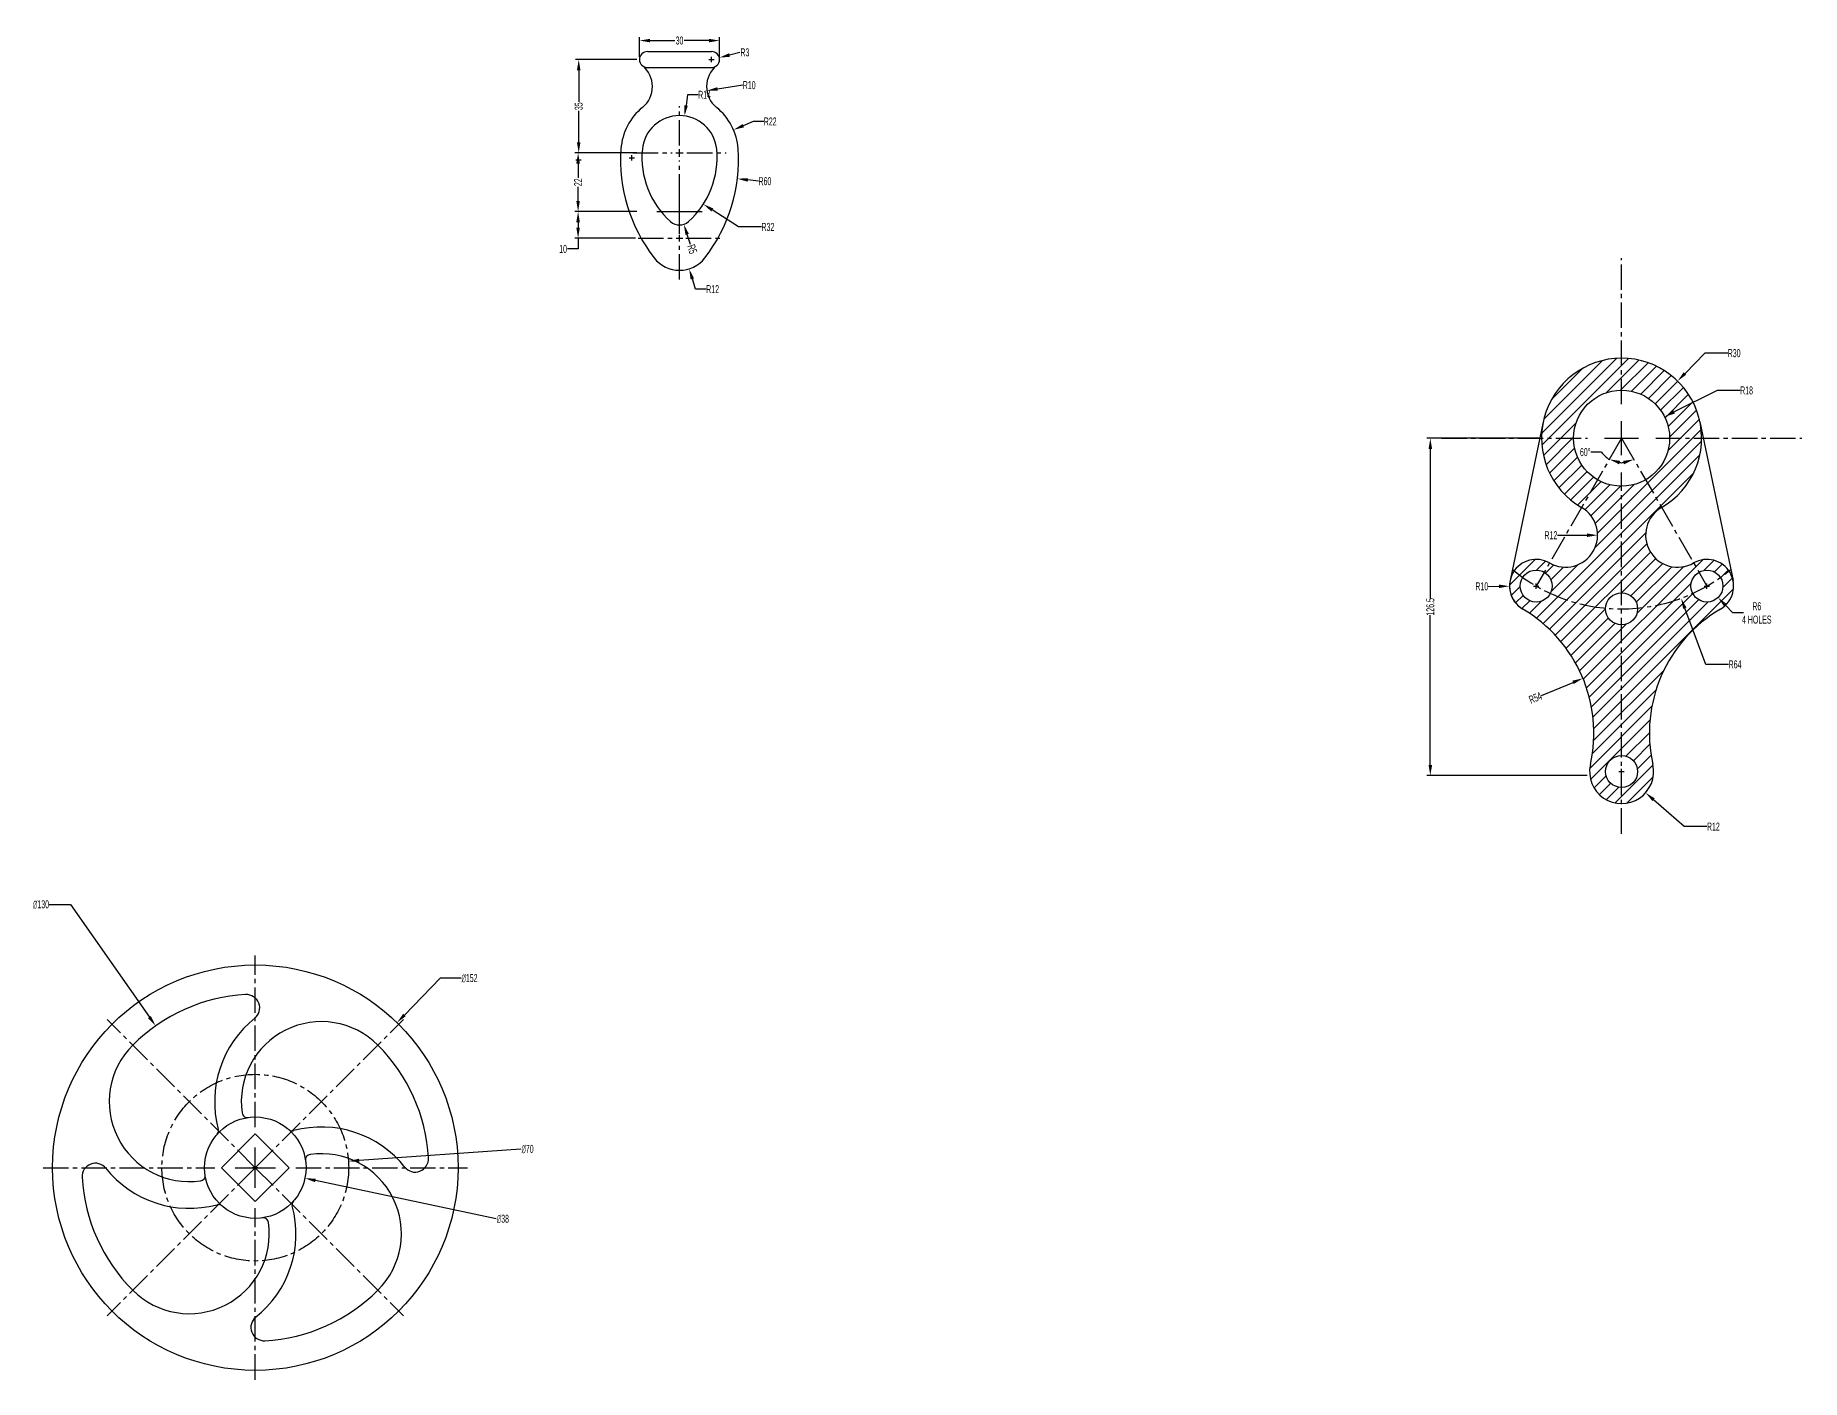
# Model space of a CAD drawing. Header units: millimetres. Extents: x 1568 to 31342, y 459 to 4403.
# Drawn here: x 4537 to 5199, y 1065 to 1569 of the extents above; entities that cross this region are included whole.
import ezdxf

# ---------------------------------------------------------------- set-up
doc = ezdxf.new("R2010")
doc.units = ezdxf.units.MM
doc.header["$LTSCALE"] = 0.5
doc.linetypes.add('CENTER2', pattern=[28.575, 19.05, -3.175, 3.175, -3.175])
doc.layers.add('centre line', color=3, linetype='CENTER2')
doc.layers.add('drawing', color=7, linetype='Continuous')
doc.styles.get("Standard").update_dxf_attribs({"font": 'arial.ttf', "width": 0.5})
doc.dimstyles.new('DARSHU2', dxfattribs={"dimtxt": 3, "dimasz": 4, "dimexe": 1.25, "dimexo": 1, "dimtad": 0, "dimtoh": 1, "dimdec": 1, "dimdsep": 46, "dimtxsty": 'Standard', "dimcen": 1, "dimclrd": 6, "dimclre": 6, "dimclrt": 6, "dimadec": 0, "dimazin": 0, "dimtfac": 1, "dimtdec": 1, "dimtofl": 0, "dimtmove": 0, "dimatfit": 3, "dimfxl": 1, "dimtfillclr": 256, "dimlwd": 25, "dimlwe": 25, "dimarcsym": 0})

# ---------------------------------------------------------------- blocks, each defined once
blk = doc.blocks.new('*U190')
at = {"layer": 'centre line', "color": 0, "linetype": 'CENTER2', "transparency": 16777216}
for p, q in [((0, 15.2), (0, 79.5)), ((-79.5, 0), (-15.2, 0)), ((15.2, 0), (79.5, 0)), ((0, -79.5), (0, -15.2))]:
    blk.add_line(p, q, dxfattribs=at)
at = {"layer": 'centre line', "color": 0, "linetype": 'Continuous', "transparency": 16777216}
for p, q in [((0, -7.6), (0, 7.6)), ((-7.6, 0), (7.6, 0))]:
    blk.add_line(p, q, dxfattribs=at)
blk = doc.blocks.new('*U191')
at = {"layer": 'centre line', "color": 0, "linetype": 'CENTER2', "transparency": 16777216}
for p, q in [((0, 12.8), (0, 67.5)), ((-67.5, 0), (-12.8, 0)), ((12.8, 0), (67.5, 0)), ((0, -148.31), (0, -12.8))]:
    blk.add_line(p, q, dxfattribs=at)
at = {"layer": 'centre line', "color": 0, "linetype": 'Continuous', "transparency": 16777216}
for p, q in [((-6.4, 0), (6.4, 0)), ((0, -6.4), (0, 6.4))]:
    blk.add_line(p, q, dxfattribs=at)
blk = doc.blocks.new('*D192')
at = {"layer": 'centre line', "color": 6, "linetype": 'Continuous', "lineweight": 25, "transparency": 16777216}
blk.add_line((5123.93, 1412.51), (5119.93, 1412.51), dxfattribs=at)
for start, end in [(214.80501, 240), (265.19499, 274.80501)]:
    blk.add_arc((5131.46, 1417.74), 9.17, start, end, dxfattribs=at)
at = {"layer": 'centre line', "color": 6, "transparency": 16777216}
for points in [[(5130.5, 1407.97), (5130.9, 1409.24), (5126.88, 1409.8)], [(5132.03, 1409.24), (5132.43, 1407.97), (5136.05, 1409.8)]]:
    blk.add_solid(points, dxfattribs=at)
at = {"layer": 'Defpoints', "color": 0, "transparency": 16777216}
for p in [(5131.46, 1417.74), (5131.46, 1417.74), (5133.06, 1408.71), (5099.46, 1362.32), (5163.46, 1362.32)]:
    blk.add_point(p, dxfattribs=at)
at = {"layer": 'centre line', "color": 6, "transparency": 16777216, "insert": (5117.83, 1412.51), "char_height": 3, "attachment_point": 5}
blk.add_mtext('60°', dxfattribs=at)
blk = doc.blocks.new('*D193')
at = {"layer": 'centre line', "color": 6, "linetype": 'Continuous', "lineweight": 25, "transparency": 16777216}
for p, q in [((5162.64, 1449.61), (5155.24, 1442.04)), ((5171.23, 1449.61), (5162.64, 1449.61))]:
    blk.add_line(p, q, dxfattribs=at)
at = {"layer": 'centre line', "color": 6, "lineweight": 25, "transparency": 16777216}
for p, q in [((5130.46, 1417.74), (5132.46, 1417.74)), ((5131.46, 1416.74), (5131.46, 1418.74))]:
    blk.add_line(p, q, dxfattribs=at)
at = {"layer": 'centre line', "color": 6, "transparency": 16777216}
blk.add_solid([(5154.77, 1442.51), (5155.72, 1441.58), (5152.45, 1439.18)], dxfattribs=at)
at = {"layer": 'Defpoints', "color": 0, "transparency": 16777216}
for p in [(5152.45, 1439.18), (5131.46, 1417.74)]:
    blk.add_point(p, dxfattribs=at)
at = {"layer": 'centre line', "color": 6, "transparency": 16777216, "insert": (5173.65, 1449.61), "char_height": 3, "attachment_point": 5}
blk.add_mtext('R30', dxfattribs=at)
blk = doc.blocks.new('*D194')
at = {"layer": 'centre line', "color": 6, "linetype": 'Continuous', "lineweight": 25, "transparency": 16777216}
for p, q in [((5167.3, 1435.65), (5151.14, 1427.58)), ((5175.89, 1435.65), (5167.3, 1435.65))]:
    blk.add_line(p, q, dxfattribs=at)
at = {"layer": 'centre line', "color": 6, "lineweight": 25, "transparency": 16777216}
for p, q in [((5130.46, 1417.74), (5132.46, 1417.74)), ((5131.46, 1416.74), (5131.46, 1418.74))]:
    blk.add_line(p, q, dxfattribs=at)
at = {"layer": 'centre line', "color": 6, "transparency": 16777216}
blk.add_solid([(5150.84, 1428.17), (5151.44, 1426.98), (5147.57, 1425.79)], dxfattribs=at)
at = {"layer": 'Defpoints', "color": 0, "transparency": 16777216}
for p in [(5147.57, 1425.79), (5131.46, 1417.74)]:
    blk.add_point(p, dxfattribs=at)
at = {"layer": 'centre line', "color": 6, "transparency": 16777216, "insert": (5178.31, 1435.65), "char_height": 3, "attachment_point": 5}
blk.add_mtext('R18', dxfattribs=at)
blk = doc.blocks.new('*D195')
at = {"layer": 'centre line', "color": 6, "lineweight": 25, "transparency": 16777216}
for p, q in [((5162.46, 1362.32), (5164.46, 1362.32)), ((5163.46, 1361.32), (5163.46, 1363.32))]:
    blk.add_line(p, q, dxfattribs=at)
at = {"layer": 'centre line', "color": 6, "linetype": 'Continuous', "lineweight": 25, "transparency": 16777216}
for p, q in [((5173.15, 1352.21), (5170.38, 1355.1)), ((5177.15, 1352.21), (5173.15, 1352.21))]:
    blk.add_line(p, q, dxfattribs=at)
at = {"layer": 'centre line', "color": 6, "transparency": 16777216}
blk.add_solid([(5170.87, 1355.56), (5169.9, 1354.64), (5167.62, 1357.98)], dxfattribs=at)
at = {"layer": 'Defpoints', "color": 0, "transparency": 16777216}
for p in [(5163.46, 1362.32), (5167.62, 1357.98)]:
    blk.add_point(p, dxfattribs=at)
at = {"layer": 'centre line', "color": 6, "transparency": 16777216, "insert": (5182.14, 1352.21), "char_height": 3, "attachment_point": 5}
blk.add_mtext('R6^J4 HOLES', dxfattribs=at)
blk = doc.blocks.new('*D196')
at = {"layer": 'centre line', "color": 6, "lineweight": 25, "transparency": 16777216}
for p, q in [((5130.46, 1417.74), (5132.46, 1417.74)), ((5131.46, 1416.74), (5131.46, 1418.74))]:
    blk.add_line(p, q, dxfattribs=at)
at = {"layer": 'centre line', "color": 6, "linetype": 'Continuous', "lineweight": 25, "transparency": 16777216}
for p, q in [((5162.99, 1332.92), (5155.16, 1354)), ((5171.58, 1332.92), (5162.99, 1332.92))]:
    blk.add_line(p, q, dxfattribs=at)
at = {"layer": 'centre line', "color": 6, "transparency": 16777216}
blk.add_solid([(5155.78, 1354.23), (5154.53, 1353.77), (5153.76, 1357.75)], dxfattribs=at)
at = {"layer": 'Defpoints', "color": 0, "transparency": 16777216}
for p in [(5131.46, 1417.74), (5153.76, 1357.75)]:
    blk.add_point(p, dxfattribs=at)
at = {"layer": 'centre line', "color": 6, "transparency": 16777216, "insert": (5173.99, 1332.92), "char_height": 3, "attachment_point": 5}
blk.add_mtext('R64', dxfattribs=at)
blk = doc.blocks.new('*D197')
at = {"layer": 'centre line', "color": 6, "linetype": 'Continuous', "lineweight": 25, "transparency": 16777216}
blk.add_line((5101.39, 1321.29), (5113.28, 1326.19), dxfattribs=at)
at = {"layer": 'centre line', "color": 6, "transparency": 16777216}
blk.add_solid([(5113.02, 1326.81), (5113.53, 1325.58), (5116.97, 1327.72)], dxfattribs=at)
at = {"layer": 'Defpoints', "color": 0, "transparency": 16777216}
for p in [(5116.97, 1327.72), (5067.05, 1307.13)]:
    blk.add_point(p, dxfattribs=at)
at = {"layer": 'centre line', "color": 6, "transparency": 16777216, "insert": (5099.16, 1320.37), "char_height": 3, "attachment_point": 5, "rotation": 22.41037}
blk.add_mtext('R54', dxfattribs=at)
blk = doc.blocks.new('*D198')
at = {"layer": 'centre line', "color": 6, "lineweight": 25, "transparency": 16777216}
for p, q in [((5130.46, 1292.74), (5132.46, 1292.74)), ((5131.46, 1291.74), (5131.46, 1293.74))]:
    blk.add_line(p, q, dxfattribs=at)
at = {"layer": 'centre line', "color": 6, "linetype": 'Continuous', "lineweight": 25, "transparency": 16777216}
for p, q in [((5154.88, 1272.12), (5143.47, 1282.17)), ((5163.46, 1272.12), (5154.88, 1272.12))]:
    blk.add_line(p, q, dxfattribs=at)
at = {"layer": 'centre line', "color": 6, "transparency": 16777216}
blk.add_solid([(5143.91, 1282.67), (5143.03, 1281.67), (5140.47, 1284.81)], dxfattribs=at)
at = {"layer": 'Defpoints', "color": 0, "transparency": 16777216}
for p in [(5131.46, 1292.74), (5140.47, 1284.81)]:
    blk.add_point(p, dxfattribs=at)
at = {"layer": 'centre line', "color": 6, "transparency": 16777216, "insert": (5165.87, 1272.12), "char_height": 3, "attachment_point": 5}
blk.add_mtext('R12', dxfattribs=at)
blk = doc.blocks.new('*D199')
at = {"layer": 'centre line', "color": 6, "linetype": 'Continuous', "lineweight": 25, "transparency": 16777216}
blk.add_line((5107.38, 1381.37), (5118.46, 1381.37), dxfattribs=at)
at = {"layer": 'centre line', "color": 6, "transparency": 16777216}
blk.add_solid([(5118.46, 1382.04), (5118.46, 1380.7), (5122.46, 1381.37)], dxfattribs=at)
at = {"layer": 'Defpoints', "color": 0, "transparency": 16777216}
for p in [(5110.46, 1381.37), (5122.46, 1381.37)]:
    blk.add_point(p, dxfattribs=at)
at = {"layer": 'centre line', "color": 6, "transparency": 16777216, "insert": (5104.97, 1381.37), "char_height": 3, "attachment_point": 5}
blk.add_mtext('R12', dxfattribs=at)
blk = doc.blocks.new('*D200')
at = {"layer": 'centre line', "color": 6, "linetype": 'Continuous', "lineweight": 25, "transparency": 16777216}
blk.add_line((5081.46, 1362.19), (5085.46, 1362.21), dxfattribs=at)
at = {"layer": 'centre line', "color": 6, "lineweight": 25, "transparency": 16777216}
for p, q in [((5098.46, 1362.32), (5100.46, 1362.32)), ((5099.46, 1361.32), (5099.46, 1363.32))]:
    blk.add_line(p, q, dxfattribs=at)
at = {"layer": 'centre line', "color": 6, "transparency": 16777216}
blk.add_solid([(5085.46, 1362.88), (5085.47, 1361.55), (5089.46, 1362.24)], dxfattribs=at)
at = {"layer": 'Defpoints', "color": 0, "transparency": 16777216}
for p in [(5089.46, 1362.24), (5099.46, 1362.32)]:
    blk.add_point(p, dxfattribs=at)
at = {"layer": 'centre line', "color": 6, "transparency": 16777216, "insert": (5079.05, 1362.19), "char_height": 3, "attachment_point": 5}
blk.add_mtext('R10', dxfattribs=at)
blk = doc.blocks.new('*D201')
at = {"layer": 'centre line', "color": 6, "linetype": 'Continuous', "lineweight": 25, "transparency": 16777216}
for p, q in [((5100.46, 1417.74), (5058.52, 1417.74)), ((5059.77, 1413.74), (5059.77, 1357.59)), ((5059.77, 1295.25), (5059.77, 1351.41)), ((5118.56, 1291.25), (5058.52, 1291.25))]:
    blk.add_line(p, q, dxfattribs=at)
at = {"layer": 'centre line', "color": 6, "transparency": 16777216}
for points in [[(5059.11, 1413.74), (5060.44, 1413.74), (5059.77, 1417.74)], [(5059.11, 1295.25), (5060.44, 1295.25), (5059.77, 1291.25)]]:
    blk.add_solid(points, dxfattribs=at)
at = {"layer": 'Defpoints', "color": 0, "transparency": 16777216}
for p in [(5101.46, 1417.74), (5059.77, 1291.25), (5119.56, 1291.25)]:
    blk.add_point(p, dxfattribs=at)
at = {"layer": 'centre line', "color": 6, "transparency": 16777216, "insert": (5059.77, 1354.5), "char_height": 3, "attachment_point": 5, "rotation": 90}
blk.add_mtext('126.5', dxfattribs=at)
blk = doc.blocks.new('*U317')
at = {"layer": 'centre line', "color": 0, "linetype": 'CENTER2', "transparency": 16777216}
for p, q in [((0, 2.8), (0, 17.5)), ((-17.5, 0), (-2.8, 0)), ((2.8, 0), (17.5, 0)), ((0, -17.5), (0, -2.8))]:
    blk.add_line(p, q, dxfattribs=at)
at = {"layer": 'centre line', "color": 0, "linetype": 'Continuous', "transparency": 16777216}
for p, q in [((-1.4, 0), (1.4, 0)), ((0, -1.4), (0, 1.4))]:
    blk.add_line(p, q, dxfattribs=at)
blk = doc.blocks.new('*U318')
at = {"layer": 'centre line', "color": 0, "linetype": 'CENTER2', "transparency": 16777216}
for p, q in [((0, 1), (0, 8.5)), ((-8.5, 0), (-1, 0)), ((1, 0), (8.5, 0)), ((0, -8.5), (0, -1))]:
    blk.add_line(p, q, dxfattribs=at)
at = {"layer": 'centre line', "color": 0, "linetype": 'Continuous', "transparency": 16777216}
for p, q in [((-0.5, 0), (0.5, 0)), ((0, -0.5), (0, 0.5))]:
    blk.add_line(p, q, dxfattribs=at)
blk = doc.blocks.new('*U319')
at = {"layer": 'centre line', "color": 0, "linetype": 'CENTER2', "transparency": 16777216}
for p, q in [((0, 2.4), (0, 15.5)), ((-15.5, 0), (-2.4, 0)), ((2.4, 0), (15.5, 0)), ((0, -15.5), (0, -2.4))]:
    blk.add_line(p, q, dxfattribs=at)
at = {"layer": 'centre line', "color": 0, "linetype": 'Continuous', "transparency": 16777216}
for p, q in [((-1.2, 0), (1.2, 0)), ((0, -1.2), (0, 1.2))]:
    blk.add_line(p, q, dxfattribs=at)
blk = doc.blocks.new('*D320')
at = {"layer": 'centre line', "color": 6, "linetype": 'Continuous', "lineweight": 25, "transparency": 16777216}
for p, q in [((4763.34, 1560.71), (4763.34, 1568.1)), ((4767.34, 1566.85), (4776.64, 1566.85)), ((4789.34, 1566.85), (4780.04, 1566.85)), ((4793.34, 1560.71), (4793.34, 1568.1))]:
    blk.add_line(p, q, dxfattribs=at)
at = {"layer": 'centre line', "color": 6, "transparency": 16777216}
for points in [[(4767.34, 1567.51), (4767.34, 1566.18), (4763.34, 1566.85)], [(4789.34, 1567.51), (4789.34, 1566.18), (4793.34, 1566.85)]]:
    blk.add_solid(points, dxfattribs=at)
at = {"layer": 'Defpoints', "color": 0, "transparency": 16777216}
for p in [(4793.34, 1566.85), (4763.34, 1559.71), (4793.34, 1559.71)]:
    blk.add_point(p, dxfattribs=at)
at = {"layer": 'centre line', "color": 6, "transparency": 16777216, "insert": (4778.34, 1566.85), "char_height": 3, "attachment_point": 5}
blk.add_mtext('30', dxfattribs=at)
blk = doc.blocks.new('*D321')
at = {"layer": 'centre line', "color": 6, "linetype": 'Continuous', "lineweight": 25, "transparency": 16777216}
for p, q in [((4762.34, 1559.71), (4739.31, 1559.71)), ((4740.56, 1555.71), (4740.56, 1543.91)), ((4740.56, 1528.71), (4740.56, 1540.51)), ((4762.34, 1524.71), (4739.31, 1524.71))]:
    blk.add_line(p, q, dxfattribs=at)
at = {"layer": 'centre line', "color": 6, "transparency": 16777216}
for points in [[(4739.89, 1555.71), (4741.22, 1555.71), (4740.56, 1559.71)], [(4739.89, 1528.71), (4741.22, 1528.71), (4740.56, 1524.71)]]:
    blk.add_solid(points, dxfattribs=at)
at = {"layer": 'Defpoints', "color": 0, "transparency": 16777216}
for p in [(4763.34, 1559.71), (4740.56, 1524.71), (4763.34, 1524.71)]:
    blk.add_point(p, dxfattribs=at)
at = {"layer": 'centre line', "color": 6, "transparency": 16777216, "insert": (4740.56, 1542.21), "char_height": 3, "attachment_point": 5, "rotation": 90}
blk.add_mtext('35', dxfattribs=at)
blk = doc.blocks.new('*D322')
at = {"layer": 'centre line', "color": 6, "linetype": 'Continuous', "lineweight": 25, "transparency": 16777216}
for p, q in [((4762.34, 1524.71), (4739.08, 1524.71)), ((4740.33, 1520.71), (4740.33, 1515.41)), ((4740.33, 1506.71), (4740.33, 1512.01)), ((4762.34, 1502.71), (4739.08, 1502.71))]:
    blk.add_line(p, q, dxfattribs=at)
at = {"layer": 'centre line', "color": 6, "transparency": 16777216}
for points in [[(4739.66, 1520.71), (4740.99, 1520.71), (4740.33, 1524.71)], [(4739.66, 1506.71), (4740.99, 1506.71), (4740.33, 1502.71)]]:
    blk.add_solid(points, dxfattribs=at)
at = {"layer": 'Defpoints', "color": 0, "transparency": 16777216}
for p in [(4763.34, 1524.71), (4740.33, 1502.71), (4763.34, 1502.71)]:
    blk.add_point(p, dxfattribs=at)
at = {"layer": 'centre line', "color": 6, "transparency": 16777216, "insert": (4740.33, 1513.71), "char_height": 3, "attachment_point": 5, "rotation": 90}
blk.add_mtext('22', dxfattribs=at)
blk = doc.blocks.new('*D323')
at = {"layer": 'centre line', "color": 6, "linetype": 'Continuous', "lineweight": 25, "transparency": 16777216}
for p, q in [((4762.34, 1502.71), (4739.08, 1502.71)), ((4740.33, 1498.71), (4740.33, 1496.71)), ((4761.84, 1492.71), (4739.08, 1492.71)), ((4740.33, 1492.71), (4740.33, 1488.71)), ((4740.33, 1488.71), (4736.33, 1488.71))]:
    blk.add_line(p, q, dxfattribs=at)
at = {"layer": 'centre line', "color": 6, "transparency": 16777216}
for points in [[(4739.66, 1498.71), (4740.99, 1498.71), (4740.33, 1502.71)], [(4739.66, 1496.71), (4740.99, 1496.71), (4740.33, 1492.71)]]:
    blk.add_solid(points, dxfattribs=at)
at = {"layer": 'Defpoints', "color": 0, "transparency": 16777216}
for p in [(4763.34, 1502.71), (4740.33, 1492.71), (4762.84, 1492.71)]:
    blk.add_point(p, dxfattribs=at)
at = {"layer": 'centre line', "color": 6, "transparency": 16777216, "insert": (4734.7, 1488.71), "char_height": 3, "attachment_point": 5}
blk.add_mtext('10', dxfattribs=at)
blk = doc.blocks.new('*D324')
at = {"layer": 'centre line', "color": 6, "lineweight": 25, "transparency": 16777216}
for p, q in [((4789.34, 1559.71), (4791.34, 1559.71)), ((4790.34, 1558.71), (4790.34, 1560.71))]:
    blk.add_line(p, q, dxfattribs=at)
at = {"layer": 'centre line', "color": 6, "linetype": 'Continuous', "lineweight": 25, "transparency": 16777216}
blk.add_line((4801, 1562.41), (4797.13, 1561.43), dxfattribs=at)
at = {"layer": 'centre line', "color": 6, "transparency": 16777216}
blk.add_solid([(4796.96, 1562.08), (4797.29, 1560.78), (4793.25, 1560.45)], dxfattribs=at)
at = {"layer": 'Defpoints', "color": 0, "transparency": 16777216}
for p in [(4790.34, 1559.71), (4793.25, 1560.45)]:
    blk.add_point(p, dxfattribs=at)
at = {"layer": 'centre line', "color": 6, "transparency": 16777216, "insert": (4802.84, 1562.41), "char_height": 3, "attachment_point": 5}
blk.add_mtext('R3', dxfattribs=at)
blk = doc.blocks.new('*D325')
at = {"layer": 'centre line', "color": 6, "linetype": 'Continuous', "lineweight": 25, "transparency": 16777216}
blk.add_line((4802.05, 1550.11), (4792.55, 1548.68), dxfattribs=at)
at = {"layer": 'centre line', "color": 6, "transparency": 16777216}
blk.add_solid([(4792.45, 1549.34), (4792.65, 1548.02), (4788.59, 1548.09)], dxfattribs=at)
at = {"layer": 'Defpoints', "color": 0, "transparency": 16777216}
for p in [(4798.48, 1549.58), (4788.59, 1548.09)]:
    blk.add_point(p, dxfattribs=at)
at = {"layer": 'centre line', "color": 6, "transparency": 16777216, "insert": (4804.46, 1550.11), "char_height": 3, "attachment_point": 5}
blk.add_mtext('R10', dxfattribs=at)
blk = doc.blocks.new('*D326')
at = {"layer": 'centre line', "color": 6, "linetype": 'Continuous', "lineweight": 25, "transparency": 16777216}
for p, q in [((4805.92, 1536.5), (4802.25, 1534.93)), ((4809.92, 1536.5), (4805.92, 1536.5))]:
    blk.add_line(p, q, dxfattribs=at)
at = {"layer": 'centre line', "color": 6, "lineweight": 25, "transparency": 16777216}
for p, q in [((4777.34, 1524.71), (4779.34, 1524.71)), ((4778.34, 1523.71), (4778.34, 1525.71))]:
    blk.add_line(p, q, dxfattribs=at)
at = {"layer": 'centre line', "color": 6, "transparency": 16777216}
blk.add_solid([(4801.98, 1535.54), (4802.51, 1534.32), (4798.57, 1533.36)], dxfattribs=at)
at = {"layer": 'Defpoints', "color": 0, "transparency": 16777216}
for p in [(4798.57, 1533.36), (4778.34, 1524.71)]:
    blk.add_point(p, dxfattribs=at)
at = {"layer": 'centre line', "color": 6, "transparency": 16777216, "insert": (4812.33, 1536.5), "char_height": 3, "attachment_point": 5}
blk.add_mtext('R22', dxfattribs=at)
blk = doc.blocks.new('*D327')
at = {"layer": 'centre line', "color": 6, "lineweight": 25, "transparency": 16777216}
for p, q in [((4740.43, 1521.15), (4740.43, 1523.15)), ((4739.43, 1522.15), (4741.43, 1522.15))]:
    blk.add_line(p, q, dxfattribs=at)
at = {"layer": 'centre line', "color": 6, "linetype": 'Continuous', "lineweight": 25, "transparency": 16777216}
blk.add_line((4807.95, 1514.1), (4803.98, 1514.57), dxfattribs=at)
at = {"layer": 'centre line', "color": 6, "transparency": 16777216}
blk.add_solid([(4804.06, 1515.24), (4803.9, 1513.91), (4800, 1515.05)], dxfattribs=at)
at = {"layer": 'Defpoints', "color": 0, "transparency": 16777216}
for p in [(4740.43, 1522.15), (4800, 1515.05)]:
    blk.add_point(p, dxfattribs=at)
at = {"layer": 'centre line', "color": 6, "transparency": 16777216, "insert": (4810.36, 1514.1), "char_height": 3, "attachment_point": 5}
blk.add_mtext('R60', dxfattribs=at)
blk = doc.blocks.new('*D328')
at = {"layer": 'centre line', "color": 6, "lineweight": 25, "transparency": 16777216}
for p, q in [((4777.34, 1492.71), (4779.34, 1492.71)), ((4778.34, 1491.71), (4778.34, 1493.71))]:
    blk.add_line(p, q, dxfattribs=at)
at = {"layer": 'centre line', "color": 6, "linetype": 'Continuous', "lineweight": 25, "transparency": 16777216}
for p, q in [((4784.35, 1473.63), (4783.15, 1477.45)), ((4788.35, 1473.63), (4784.35, 1473.63))]:
    blk.add_line(p, q, dxfattribs=at)
at = {"layer": 'centre line', "color": 6, "transparency": 16777216}
blk.add_solid([(4783.78, 1477.65), (4782.51, 1477.25), (4781.95, 1481.26)], dxfattribs=at)
at = {"layer": 'Defpoints', "color": 0, "transparency": 16777216}
for p in [(4778.34, 1492.71), (4781.95, 1481.26)]:
    blk.add_point(p, dxfattribs=at)
at = {"layer": 'centre line', "color": 6, "transparency": 16777216, "insert": (4790.76, 1473.63), "char_height": 3, "attachment_point": 5}
blk.add_mtext('R12', dxfattribs=at)
blk = doc.blocks.new('*D329')
at = {"layer": 'centre line', "color": 6, "lineweight": 25, "transparency": 16777216}
for p, q in [((4778.34, 1501.71), (4778.34, 1503.71)), ((4777.34, 1502.71), (4779.34, 1502.71))]:
    blk.add_line(p, q, dxfattribs=at)
at = {"layer": 'centre line', "color": 6, "linetype": 'Continuous', "lineweight": 25, "transparency": 16777216}
blk.add_line((4782.49, 1490.39), (4781.21, 1494.18), dxfattribs=at)
at = {"layer": 'centre line', "color": 6, "transparency": 16777216}
blk.add_solid([(4781.85, 1494.39), (4780.58, 1493.97), (4779.94, 1497.97)], dxfattribs=at)
at = {"layer": 'Defpoints', "color": 0, "transparency": 16777216}
for p in [(4778.34, 1502.71), (4779.94, 1497.97)]:
    blk.add_point(p, dxfattribs=at)
at = {"layer": 'centre line', "color": 6, "transparency": 16777216, "insert": (4783.08, 1488.65), "char_height": 3, "attachment_point": 5, "rotation": 288.62416}
blk.add_mtext('R5', dxfattribs=at)
blk = doc.blocks.new('*D330')
at = {"layer": 'centre line', "color": 6, "lineweight": 25, "transparency": 16777216}
for p, q in [((4759.43, 1522.91), (4761.43, 1522.91)), ((4760.43, 1521.91), (4760.43, 1523.91))]:
    blk.add_line(p, q, dxfattribs=at)
at = {"layer": 'centre line', "color": 6, "linetype": 'Continuous', "lineweight": 25, "transparency": 16777216}
for p, q in [((4800.48, 1496.94), (4790.63, 1503.33)), ((4809.07, 1496.94), (4800.48, 1496.94))]:
    blk.add_line(p, q, dxfattribs=at)
at = {"layer": 'centre line', "color": 6, "transparency": 16777216}
blk.add_solid([(4791, 1503.89), (4790.27, 1502.77), (4787.28, 1505.5)], dxfattribs=at)
at = {"layer": 'Defpoints', "color": 0, "transparency": 16777216}
for p in [(4760.43, 1522.91), (4787.28, 1505.5)]:
    blk.add_point(p, dxfattribs=at)
at = {"layer": 'centre line', "color": 6, "transparency": 16777216, "insert": (4811.48, 1496.94), "char_height": 3, "attachment_point": 5}
blk.add_mtext('R32', dxfattribs=at)
blk = doc.blocks.new('*D331')
at = {"layer": 'centre line', "color": 6, "linetype": 'Continuous', "lineweight": 25, "transparency": 16777216}
for p, q in [((4781.33, 1546.51), (4780.78, 1542.54)), ((4785.33, 1546.51), (4781.33, 1546.51))]:
    blk.add_line(p, q, dxfattribs=at)
at = {"layer": 'centre line', "color": 6, "lineweight": 25, "transparency": 16777216}
for p, q in [((4777.34, 1524.71), (4779.34, 1524.71)), ((4778.34, 1523.71), (4778.34, 1525.71))]:
    blk.add_line(p, q, dxfattribs=at)
at = {"layer": 'centre line', "color": 6, "transparency": 16777216}
blk.add_solid([(4780.12, 1542.63), (4781.44, 1542.45), (4780.24, 1538.58)], dxfattribs=at)
at = {"layer": 'Defpoints', "color": 0, "transparency": 16777216}
for p in [(4780.24, 1538.58), (4778.34, 1524.71)]:
    blk.add_point(p, dxfattribs=at)
at = {"layer": 'centre line', "color": 6, "transparency": 16777216, "insert": (4787.74, 1546.51), "char_height": 3, "attachment_point": 5}
blk.add_mtext('R14', dxfattribs=at)
blk = doc.blocks.new('*D511')
at = {"layer": 'Defpoints', "color": 0, "transparency": 16777216}
for p in [(4672.44, 1198.59), (4566.24, 1089.84)]:
    blk.add_point(p, dxfattribs=at)
at = {"layer": 'drawing', "color": 6, "linetype": 'Continuous', "lineweight": 25, "transparency": 16777216}
for p, q in [((4688.68, 1215.22), (4675.23, 1201.45)), ((4696.55, 1215.22), (4688.68, 1215.22))]:
    blk.add_line(p, q, dxfattribs=at)
at = {"layer": 'drawing', "color": 6, "lineweight": 25, "transparency": 16777216}
for p, q in [((4618.34, 1144.22), (4620.34, 1144.22)), ((4619.34, 1143.22), (4619.34, 1145.22))]:
    blk.add_line(p, q, dxfattribs=at)
at = {"layer": 'drawing', "color": 6, "transparency": 16777216}
blk.add_solid([(4674.76, 1201.92), (4675.71, 1200.99), (4672.44, 1198.59)], dxfattribs=at)
at = {"layer": 'drawing', "color": 6, "transparency": 16777216, "insert": (4699.64, 1215.22), "char_height": 3, "attachment_point": 5}
blk.add_mtext('∅152', dxfattribs=at)
blk = doc.blocks.new('*D512')
at = {"layer": 'Defpoints', "color": 0, "transparency": 16777216}
for p in [(4581.97, 1197.4), (4656.71, 1091.03)]:
    blk.add_point(p, dxfattribs=at)
at = {"layer": 'drawing', "color": 6, "linetype": 'Continuous', "lineweight": 25, "transparency": 16777216}
for p, q in [((4542.13, 1242.88), (4550.01, 1242.88)), ((4550.01, 1242.88), (4579.67, 1200.67))]:
    blk.add_line(p, q, dxfattribs=at)
at = {"layer": 'drawing', "color": 6, "lineweight": 25, "transparency": 16777216}
for p, q in [((4618.34, 1144.22), (4620.34, 1144.22)), ((4619.34, 1143.22), (4619.34, 1145.22))]:
    blk.add_line(p, q, dxfattribs=at)
at = {"layer": 'drawing', "color": 6, "transparency": 16777216}
blk.add_solid([(4580.22, 1201.06), (4579.13, 1200.29), (4581.97, 1197.4)], dxfattribs=at)
at = {"layer": 'drawing', "color": 6, "transparency": 16777216, "insert": (4539.03, 1242.88), "char_height": 3, "attachment_point": 5}
blk.add_mtext('∅130', dxfattribs=at)
blk = doc.blocks.new('*D513')
at = {"layer": 'Defpoints', "color": 0, "transparency": 16777216}
for p in [(4654.26, 1146.65), (4584.42, 1141.78)]:
    blk.add_point(p, dxfattribs=at)
at = {"layer": 'drawing', "color": 6, "linetype": 'Continuous', "lineweight": 25, "transparency": 16777216}
blk.add_line((4718.89, 1151.16), (4658.25, 1146.93), dxfattribs=at)
at = {"layer": 'drawing', "color": 6, "lineweight": 25, "transparency": 16777216}
for p, q in [((4618.34, 1144.22), (4620.34, 1144.22)), ((4619.34, 1143.22), (4619.34, 1145.22))]:
    blk.add_line(p, q, dxfattribs=at)
at = {"layer": 'drawing', "color": 6, "transparency": 16777216}
blk.add_solid([(4658.2, 1147.59), (4658.29, 1146.26), (4654.26, 1146.65)], dxfattribs=at)
at = {"layer": 'drawing', "color": 6, "transparency": 16777216, "insert": (4721.4, 1151.16), "char_height": 3, "attachment_point": 5}
blk.add_mtext('∅70', dxfattribs=at)
blk = doc.blocks.new('*D514')
at = {"layer": 'Defpoints', "color": 0, "transparency": 16777216}
for p in [(4600.76, 1148.17), (4637.92, 1140.26)]:
    blk.add_point(p, dxfattribs=at)
at = {"layer": 'drawing', "color": 6, "lineweight": 25, "transparency": 16777216}
for p, q in [((4618.34, 1144.22), (4620.34, 1144.22)), ((4619.34, 1143.22), (4619.34, 1145.22))]:
    blk.add_line(p, q, dxfattribs=at)
at = {"layer": 'drawing', "color": 6, "linetype": 'Continuous', "lineweight": 25, "transparency": 16777216}
blk.add_line((4709.64, 1124.98), (4641.84, 1139.42), dxfattribs=at)
at = {"layer": 'drawing', "color": 6, "transparency": 16777216}
blk.add_solid([(4641.97, 1140.07), (4641.7, 1138.77), (4637.92, 1140.26)], dxfattribs=at)
at = {"layer": 'drawing', "color": 6, "transparency": 16777216, "insert": (4712.15, 1124.98), "char_height": 3, "attachment_point": 5}
blk.add_mtext('∅38', dxfattribs=at)

msp = doc.modelspace()

# ---------------------------------------------------------------- hatches: boundary and pattern name
at = {"layer": 'drawing'}
h = msp.add_hatch(dxfattribs=at)
h.set_pattern_fill('ANSI31', color=256)
h.paths.add_polyline_path([(5131.464, 1447.742, 0.4142136), (5101.464, 1417.742), (5113.464, 1417.742, -0.4142136), (5131.464, 1435.742)])
h.paths.add_polyline_path([(5131.464, 1447.742), (5131.464, 1435.742, -0.4142136), (5149.464, 1417.742), (5161.464, 1417.742, 0.4142136)])
h.paths.add_polyline_path([(5131.464, 1399.742, -0.4142136), (5113.464, 1417.742), (5101.464, 1417.742, 0.2679492), (5116.464, 1391.761, -0.9999999), (5104.464, 1370.976, 0.3914891), (5091.221, 1367.977, 0.0156575), (5094.415, 1365.556, -0.7488667), (5105.464, 1362.316, -0.1197441), (5104.796, 1359.563, 0.0842057), (5125.471, 1354.023, -0.4005449), (5131.464, 1359.742)])
h.paths.add_polyline_path([(5131.464, 1347.742, -0.4142136), (5125.464, 1353.742, -0.0117236), (5125.471, 1354.023, -0.0842057), (5104.796, 1359.563, -0.7861224), (5093.464, 1362.316, -0.1435977), (5094.415, 1365.556, -0.0156575), (5091.221, 1367.977, 0.4350902), (5094.4, 1353.693, -0.3257165), (5119.753, 1295.358, 1.2480344), (5143.176, 1295.358, -0.3257165), (5168.529, 1353.693, 0.4350902), (5171.708, 1367.977, -0.0156575), (5168.514, 1365.556, -0.1435977), (5169.464, 1362.316, -0.7861224), (5158.133, 1359.563, -0.0842057), (5137.458, 1354.023, -0.0117236), (5137.464, 1353.742, -0.4142136), (5131.464, 1347.742), (5131.464, 1298.742, -0.4142136), (5137.464, 1292.742, -1), (5125.464, 1292.742, -0.4142136), (5131.464, 1298.742)])
h.paths.add_polyline_path([(5168.514, 1365.556, 0.0156575), (5171.708, 1367.977, 0.3914891), (5158.464, 1370.976, -1), (5146.464, 1391.761, 0.2679492), (5161.464, 1417.742), (5149.464, 1417.742, -0.4142136), (5131.464, 1399.742), (5131.464, 1359.742, -0.4005449), (5137.458, 1354.023, 0.0842057), (5158.133, 1359.563, -0.1197441), (5157.464, 1362.316, -0.7488667)])

# ---------------------------------------------------------------- linework, layer by layer
at = {"layer": 'centre line'}
for p, q in [((5131.464, 1417.742), (5099.464, 1362.316)), ((5131.464, 1417.742), (5163.464, 1362.316)), ((4619.34, 1144.215), (4563.828, 1199.727)), ((4619.34, 1144.215), (4674.852, 1199.727)), ((4619.34, 1144.215), (4563.828, 1088.703)), ((4619.34, 1144.215), (4674.852, 1088.703))]:
    msp.add_line(p, q, dxfattribs=at)
msp.add_circle((4619.34, 1144.215), 35, dxfattribs=at)
msp.add_arc((5131.464, 1417.742), 64, 230.25677, 309.74323, dxfattribs=at)
msp.add_arc((5131.464, 1417.742), 64, 230.25677, 309.74323, dxfattribs=at)
at = {"layer": 'drawing'}
for p, q in [((4766.34, 1562.71), (4790.34, 1562.71)), ((4766.34, 1556.71), (4790.34, 1556.71)), ((5102.097, 1423.871), (5089.675, 1364.359)), ((5160.832, 1423.871), (5173.254, 1364.359))]:
    msp.add_line(p, q, dxfattribs=at)
msp.add_lwpolyline([(4619.34, 1131.487), (4632.068, 1144.215), (4619.34, 1156.943), (4606.612, 1144.215)], close=True, dxfattribs=at)
for centre, radius in [((5131.464, 1417.742), 18), ((5099.464, 1362.316), 6), ((5099.464, 1362.316), 6), ((5163.464, 1362.316), 6), ((5131.464, 1353.742), 6), ((5131.464, 1292.742), 6), ((4619.34, 1144.215), 76), ((4619.34, 1144.215), 19)]:
    msp.add_circle(centre, radius, dxfattribs=at)
for centre, radius, start, end in [((4766.34, 1559.71), 3, 90, 270), ((4790.34, 1559.71), 3, 270, 90), ((4758.198, 1549.576), 10, 309.00881, 51.221336), ((4798.482, 1549.576), 10, 128.778664, 230.99119), ((4778.34, 1524.71), 22, 129.00881, 176.13337), ((4778.34, 1524.71), 14, 5.724629, 174.275371), ((4778.34, 1524.71), 22, 3.86663, 50.99119), ((4816.253, 1522.147), 60, 176.13337, 217.827139), ((4796.25, 1522.915), 32, 174.275371, 228.444757), ((4760.43, 1522.915), 32, 311.555243, 5.724629), ((4740.426, 1522.147), 60, 322.172861, 3.86663), ((4778.34, 1502.71), 5, 228.444757, 311.555243), ((4778.34, 1492.71), 12, 217.827139, 322.172861), ((5131.464, 1417.742), 30, 300, 240), ((5110.464, 1381.369), 12, 240.000006, 59.999998), ((5110.464, 1381.369), 12, 240.000006, 59.999998), ((5152.464, 1381.369), 12, 120.000002, 299.999994), ((5099.464, 1362.316), 10, 60.000004, 239.572745), ((5163.464, 1362.316), 10, 300.427255, 119.999996), ((5099.464, 1362.316), 10, 145.519201, 239.572745), ((5067.052, 1307.131), 54, 347.407599, 59.572745), ((5195.877, 1307.131), 54, 120.427255, 192.592401), ((5131.464, 1292.742), 12, 167.407599, 12.592401), ((4619.34, 1144.215), 65, 93.189685, 135), ((4616.002, 1204.122), 5, 308.62063, 93.189685), ((4644.089, 1168.964), 40, 128.222608, 195.073565), ((4644.089, 1168.964), 30, 45, 188.130102), ((4594.591, 1168.964), 30, 135, 278.130102), ((4619.34, 1144.215), 65, 3.189685, 45), ((4616.37, 1165.004), 2, 188.130102, 278.130102), ((4644.089, 1119.467), 40, 38.222608, 105.073565), ((4603.534, 1158.041), 2, 318.822554, 15.073565), ((4633.166, 1160.021), 2, 228.822554, 285.073565), ((4559.433, 1140.877), 5, 38.62063, 183.189685), ((4640.129, 1147.185), 2, 98.130102, 188.130102), ((4644.089, 1119.467), 30, 315, 98.130102), ((4679.247, 1147.554), 5, 218.62063, 3.189685), ((4619.34, 1144.215), 65, 183.189685, 225), ((4594.591, 1168.964), 40, 218.222608, 285.073565), ((4598.551, 1141.245), 2, 278.130102, 8.130102), ((4605.514, 1128.409), 2, 48.822554, 105.073565), ((4594.591, 1119.467), 40, 308.222608, 15.073565), ((4635.146, 1130.389), 2, 138.822554, 195.073565), ((4594.591, 1119.467), 30, 225, 8.130102), ((4622.31, 1123.426), 2, 8.130102, 98.130102), ((4619.34, 1144.215), 65, 273.189685, 315), ((4622.679, 1084.308), 5, 128.62063, 273.189685)]:
    msp.add_arc(centre, radius, start, end, dxfattribs=at)

# ---------------------------------------------------------------- block references
at = {"layer": 'centre line', "linetype": 'CENTER2'}
for name, p in [('*U317', (4778.34, 1524.71)), ('*U318', (4778.34, 1502.71)), ('*U319', (4778.34, 1492.71)), ('*U191', (5131.464, 1417.742)), ('*U190', (4619.34, 1144.215))]:
    msp.add_blockref(name, p, dxfattribs=at)

# ---------------------------------------------------------------- dimensions: what is measured, and where the dimension line sits
at = {"layer": 'centre line'}
dim = msp.add_linear_dim(base=(4793.34, 1566.847), p1=(4763.34, 1559.71), p2=(4793.34, 1559.71), dimstyle='DARSHU2', dxfattribs=at)
dim.commit()
dim.dimension.update_dxf_attribs({"geometry": '*D320', "text_midpoint": (4778.34, 1566.847)})
for center, mpoint, picture, middle in [((4790.34, 1559.71), (4793.248, 1560.447), '*D324', (4802.837, 1562.411)), ((4778.34, 1524.71), (4780.24, 1538.58), '*D331', (4787.74, 1546.506)), ((4778.34, 1524.71), (4798.568, 1533.359), '*D326', (4812.334, 1536.504)), ((4740.426, 1522.147), (4800.005, 1515.048), '*D327', (4810.363, 1514.101)), ((4778.34, 1502.71), (4779.937, 1497.972), '*D329', (4783.079, 1488.647)), ((4778.34, 1492.71), (4781.946, 1481.265), '*D328', (4790.76, 1473.635)), ((5099.464, 1362.316), (5089.465, 1362.244), '*D200', (5079.05, 1362.186))]:
    dim = msp.add_radius_dim(center=center, mpoint=mpoint, dimstyle='DARSHU2', dxfattribs=at)
    dim.commit()
    dim.dimension.update_dxf_attribs({"geometry": picture, "text_midpoint": middle})
for base, p1, p2, picture, middle in [((4740.557, 1524.71), (4763.34, 1559.71), (4763.34, 1524.71), '*D321', (4740.557, 1542.21)), ((4740.327, 1502.71), (4763.34, 1524.71), (4763.34, 1502.71), '*D322', (4740.327, 1513.71)), ((4740.327, 1492.71), (4763.34, 1502.71), (4762.84, 1492.71), '*D323', (4734.701, 1488.71)), ((5059.772, 1291.253), (5101.464, 1417.742), (5119.557, 1291.253), '*D201', (5059.772, 1354.497))]:
    dim = msp.add_linear_dim(base=base, p1=p1, p2=p2, angle=90, dimstyle='DARSHU2', dxfattribs=at)
    dim.commit()
    dim.dimension.update_dxf_attribs({"geometry": picture, "text_midpoint": middle})
for center, mpoint, picture, middle in [((4798.482, 1549.576), (4788.593, 1548.088), '*D325', (4802.049, 1550.112)), ((4760.43, 1522.915), (4787.279, 1505.504), '*D330', (4811.476, 1496.941)), ((5131.464, 1417.742), (5152.445, 1439.185), '*D193', (5173.646, 1449.608)), ((5131.464, 1417.742), (5147.565, 1425.79), '*D194', (5178.31, 1435.654)), ((5131.464, 1417.742), (5153.762, 1357.752), '*D196', (5173.992, 1332.924)), ((5110.464, 1381.369), (5122.464, 1381.369), '*D199', (5104.973, 1381.369)), ((5067.052, 1307.131), (5116.974, 1327.717), '*D197', (5099.155, 1320.369)), ((5131.464, 1292.742), (5140.469, 1284.809), '*D198', (5165.868, 1272.117))]:
    dim = msp.add_radius_dim(center=center, mpoint=mpoint, dimstyle='DARSHU2', dxfattribs=at)
    dim.commit()
    dim.dimension.update_dxf_attribs({"geometry": picture, "text_midpoint": middle, "dimtype": 164})
dim = msp.add_angular_dim_2l(base=(5133.057, 1408.711), line1=((5131.464, 1417.742), (5163.464, 1362.316)), line2=((5131.464, 1417.742), (5099.464, 1362.316)), dimstyle='DARSHU2', dxfattribs=at)
dim.commit()
dim.dimension.update_dxf_attribs({"geometry": '*D192', "text_midpoint": (5117.834, 1412.508)})
dim = msp.add_radius_dim(center=(5163.464, 1362.316), mpoint=(5167.617, 1357.985), text='R6^J4 HOLES', dimstyle='DARSHU2', dxfattribs=at)
dim.commit()
dim.dimension.update_dxf_attribs({"geometry": '*D195', "text_midpoint": (5182.136, 1352.21)})
at = {"layer": 'drawing'}
for p1, p2, picture, middle in [((4656.709, 1091.031), (4581.971, 1197.399), '*D512', (4539.034, 1242.884)), ((4566.242, 1089.841), (4672.438, 1198.59), '*D511', (4699.643, 1215.218)), ((4584.425, 1141.781), (4654.255, 1146.649), '*D513', (4718.885, 1151.155)), ((4600.757, 1148.175), (4637.923, 1140.256), '*D514', (4709.638, 1124.975))]:
    dim = msp.add_diameter_dim_2p(p1=p1, p2=p2, dimstyle='DARSHU2', dxfattribs=at)
    dim.commit()
    dim.dimension.update_dxf_attribs({"geometry": picture, "text_midpoint": middle, "dimtype": 163})

doc.saveas('drawing.dxf')
